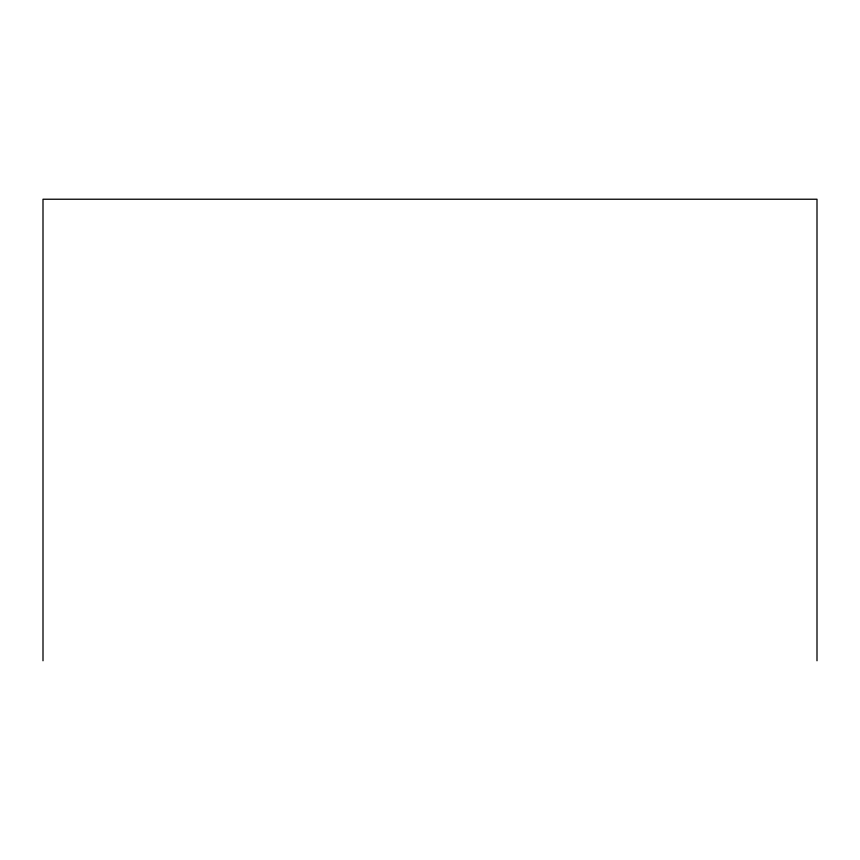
<?xml version="1.0" encoding="UTF-8"?>
<svg xmlns="http://www.w3.org/2000/svg" width="860" height="860" viewBox="0 0 860 860"><rect width="100%" height="100%" fill="white"/><g stroke="black" fill="none" stroke-linecap="round" stroke-linejoin="round"><path stroke-width="1.29" d="M817 660.77L817 199.23L43 199.23L43 660.77"/></g></svg>
